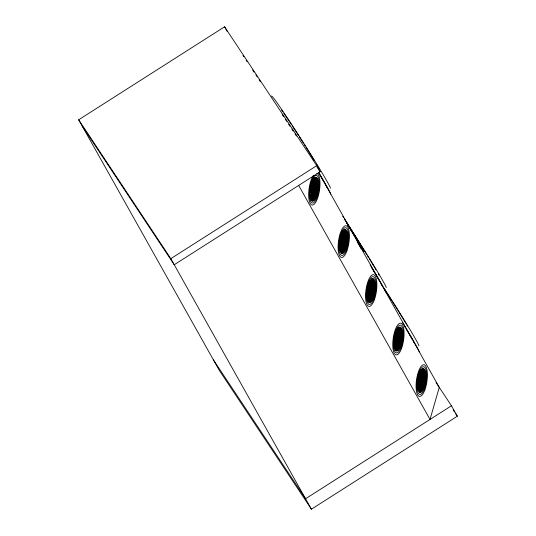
<?xml version="1.0" encoding="UTF-8"?>
<svg xmlns="http://www.w3.org/2000/svg" width="536" height="536" viewBox="0 0 536 536"><rect width="100%" height="100%" fill="white"/><g stroke="black" fill="none" stroke-linecap="round" stroke-linejoin="round"><path stroke-width="0.8" d="M436.036 382.516L451.466 405.779L457.329 416.217L311.423 509.2L219.278 370.329L78.671 119.783L224.577 26.8L316.722 165.671L320.139 171.761L174.24 264.744L82.088 125.873M311.423 509.2L170.816 258.654L316.722 165.671M451.466 405.779L305.56 498.761L213.415 359.891M242.969 55.456L243.893 56.843M246.192 60.313L247.116 61.707M252.644 70.035L254.03 72.119M255.873 74.899L257.253 76.983M259.096 79.757L260.476 81.841M282.13 114.476L283.517 116.56M285.36 119.334L286.74 121.417M288.582 124.198L289.963 126.282M291.805 129.055L293.192 131.139M295.035 133.92L296.415 136.003M316.977 166.991L317.882 168.351M318.786 169.711L320.139 171.761M453.161 409.94L454.548 412.03M455.473 413.423L457.329 416.217M78.671 119.783L170.816 258.654M318.572 172.317L439.259 387.381L430.013 419.447L298.686 185.429M224.577 26.8L227.237 31.537M357.298 242.084A32.019 1.032 57.5 0 1 359.174 245.254M359.502 245.816A32.019 1.032 57.5 0 1 361.304 249.006M316.796 173.376A16.013 5.266 -82 0 1 318.377 195.64A16.013 5.266 -82 0 1 309.265 200.833A16.013 5.266 -82 0 1 313.54 175.225M342.712 216.296A27.517 0.884 57.5 0 1 343.549 217.576M344.387 218.876A27.517 0.884 57.5 0 1 361.411 247.257M344.95 219.988A23.517 0.757 57.5 0 1 346.182 221.904M346.598 222.547A23.517 0.757 57.5 0 1 354.912 235.894M355.261 236.477A23.517 0.757 57.5 0 1 359.301 243.766M384.392 288.656A54.739 1.762 57.5 0 1 418.971 345.921M384.453 289.273A46.029 1.481 57.5 0 1 385.357 290.673M385.779 291.323A46.029 1.481 57.5 0 1 391.816 300.743M392.245 301.413A46.029 1.481 57.5 0 1 397.719 310.116M398.121 310.759A46.029 1.481 57.5 0 1 405.953 323.523M406.75 324.856A46.029 1.481 57.5 0 1 407.514 326.129M404.593 326.397A54.739 1.762 57.5 0 1 405.41 327.751M406.201 329.064A54.739 1.762 57.5 0 1 412.418 339.61M413.752 341.981A54.739 1.762 57.5 0 1 414.502 343.348M402.482 322.578A60.039 1.93 57.5 0 1 419.279 351.911M370.229 265.032A60.039 1.93 57.5 0 1 386.57 293.621M371.883 268.114A54.739 1.762 57.5 0 1 379.709 281.326M381.042 283.691A54.739 1.762 57.5 0 1 382.691 286.767M345.392 220.738A54.739 1.762 57.5 0 1 386.262 287.631M349.05 226.862A46.029 1.481 57.5 0 1 349.941 228.222M350.839 229.602A46.029 1.481 57.5 0 1 359.107 242.46M359.535 243.13A46.029 1.481 57.5 0 1 365.411 252.476M365.84 253.166A46.029 1.481 57.5 0 1 366.698 254.533M367.542 255.9A46.029 1.481 57.5 0 1 368.373 257.247M369.183 258.573A46.029 1.481 57.5 0 1 370.751 261.132M371.133 261.749A46.029 1.481 57.5 0 1 375.87 269.648M378.329 273.889A46.029 1.481 57.5 0 1 379.006 275.089M271.571 96.158A54.739 1.762 57.5 0 1 300.877 138.697A54.739 1.762 57.5 0 1 330.484 188.243M281.594 110.115A46.029 1.481 57.5 0 1 282.867 111.93M283.779 113.257A46.029 1.481 57.5 0 1 291.537 124.821M292.401 126.128A46.029 1.481 57.5 0 1 296.87 132.988M297.292 133.645A46.029 1.481 57.5 0 1 298.579 135.635M299.443 136.975A46.029 1.481 57.5 0 1 303.329 143.065M304.187 144.412A46.029 1.481 57.5 0 1 305.038 145.759M305.895 147.112A46.029 1.481 57.5 0 1 309.232 152.438M309.634 153.082A46.029 1.481 57.5 0 1 314.203 160.472M316.642 164.472A46.029 1.481 57.5 0 1 317.466 165.845M318.263 167.172A46.029 1.481 57.5 0 1 319.027 168.451M319.221 173.892A54.739 1.762 57.5 0 1 323.932 181.932M325.265 184.297A54.739 1.762 57.5 0 1 326.913 187.379M318.826 172.806A60.039 1.93 57.5 0 1 330.792 194.226M346.524 222.855A32.019 1.032 57.5 0 1 363.2 251.176M347.402 224.504A27.517 0.884 57.5 0 1 359.602 244.51M359.984 245.213A27.517 0.884 57.5 0 1 360.795 246.781M310.331 187.406A6.003 1.977 -82 0 1 310.15 188.96M311.202 184.719A6.003 1.977 -82 0 1 310.357 191.962M311.282 182.937A7.002 2.305 -82 0 1 310.505 192.665M311.805 182.166A7.002 2.305 -82 0 1 312.448 188.565A7.002 2.305 -82 0 1 310.217 194.997M312.361 181.838A8.007 2.633 -82 0 1 310.505 195.58M312.133 180.786A8.007 2.633 -82 0 1 313.681 188.967A8.007 2.633 -82 0 1 309.982 196.652M313.058 180.25A9.005 2.961 -82 0 1 313.781 190.414A9.005 2.961 -82 0 1 309.761 197.63M312.488 180.103A9.005 2.961 -82 0 1 314.907 189.389A9.005 2.961 -82 0 1 309.989 197.322M313.848 179.118A10.003 3.29 -82 0 1 315.228 189.469A10.003 3.29 -82 0 1 310.987 198.749M312.099 180.753A10.003 3.29 -82 0 1 316.428 187.017A10.003 3.29 -82 0 1 311.074 198.715M314.686 178.133A11.008 3.618 -82 0 1 316.609 188.752A11.008 3.618 -82 0 1 312.133 199.767M311.724 182.655A11.008 3.618 -82 0 1 317.299 180.913A11.008 3.618 -82 0 1 315.403 197A11.008 3.618 -82 0 1 310.163 195.935M310.049 190.769A11.008 3.618 -82 0 1 311.517 183.245M312.595 179.707A12.006 3.953 -82 0 1 318.016 187.5A12.006 3.953 -82 0 1 310.981 200.136M339.75 239.82A6.003 1.977 -82 0 1 339.563 241.374M340.615 237.133A6.003 1.977 -82 0 1 339.275 245.501M340.702 235.351A7.002 2.305 -82 0 1 339.335 246.366M341.224 234.58A7.002 2.305 -82 0 1 341.861 240.986A7.002 2.305 -82 0 1 339.63 247.411M341.251 233.408A8.007 2.633 -82 0 1 342.276 240.208A8.007 2.633 -82 0 1 339.918 247.994M341.546 233.2A8.007 2.633 -82 0 1 343.094 241.381A8.007 2.633 -82 0 1 339.395 249.066M341.767 232.222A9.005 2.961 -82 0 1 343.388 241.669A9.005 2.961 -82 0 1 339.181 250.044M341.901 232.517A9.005 2.961 -82 0 1 344.32 241.803A9.005 2.961 -82 0 1 339.402 249.736M343.261 231.532A10.003 3.29 -82 0 1 344.641 241.883A10.003 3.29 -82 0 1 340.4 251.163M342.437 232.014A10.003 3.29 -82 0 1 345.579 242.011A10.003 3.29 -82 0 1 339.77 250.305M344.099 230.554A11.008 3.618 -82 0 1 346.022 241.167A11.008 3.618 -82 0 1 341.546 252.181M339.523 242.473A11.008 3.618 -82 0 1 345.472 230.929A11.008 3.618 -82 0 1 345.626 247.398A11.008 3.618 -82 0 1 339.576 248.356M339.482 247.585A11.008 3.618 -82 0 1 339.415 243.88M342.37 231.525A12.006 3.953 -82 0 1 347.495 238.889A12.006 3.953 -82 0 1 341.305 253.34M339.087 247.531A12.006 3.953 -82 0 1 339.074 243.907M340.152 237.033A12.006 3.953 -82 0 1 340.775 234.962M341.003 234.333A12.006 3.953 -82 0 1 342.008 232.121M367.207 288.757A6.003 1.977 -82 0 1 367.026 290.311M368.078 286.07A6.003 1.977 -82 0 1 367.234 293.313M394.422 337.258A6.003 1.977 -82 0 1 394.241 338.806M395.293 334.571A6.003 1.977 -82 0 1 393.953 342.94M368.158 284.288A7.002 2.305 -82 0 1 366.792 295.303M368.681 283.517A7.002 2.305 -82 0 1 369.324 289.916A7.002 2.305 -82 0 1 367.093 296.348M369.237 283.189A8.007 2.633 -82 0 1 367.381 296.931M369.002 282.137A8.007 2.633 -82 0 1 370.557 290.311A8.007 2.633 -82 0 1 366.858 298.003M369.224 281.159A9.005 2.961 -82 0 1 370.852 290.606A9.005 2.961 -82 0 1 366.637 298.981M369.364 281.454A9.005 2.961 -82 0 1 371.783 290.74A9.005 2.961 -82 0 1 366.865 298.673M370.724 280.469A10.003 3.29 -82 0 1 372.105 290.814A10.003 3.29 -82 0 1 367.857 300.1M368.976 282.103A10.003 3.29 -82 0 1 373.304 288.361A10.003 3.29 -82 0 1 367.951 300.066M371.555 279.484A11.008 3.618 -82 0 1 373.485 290.103A11.008 3.618 -82 0 1 369.009 301.118M368.004 285.849A11.008 3.618 -82 0 1 374.028 281.762A11.008 3.618 -82 0 1 372.091 298.726A11.008 3.618 -82 0 1 366.879 295.705M366.852 293.514A11.008 3.618 -82 0 1 367.83 286.505M371.669 278.673A12.006 3.953 -82 0 1 374.503 291.953A12.006 3.953 -82 0 1 367.857 301.487M395.38 332.782A7.002 2.305 -82 0 1 394.014 343.804M395.896 332.019A7.002 2.305 -82 0 1 396.54 338.417A7.002 2.305 -82 0 1 394.308 344.842M395.93 330.839A8.007 2.633 -82 0 1 396.955 337.647A8.007 2.633 -82 0 1 394.597 345.432M396.225 330.638A8.007 2.633 -82 0 1 397.772 338.812A8.007 2.633 -82 0 1 394.074 346.504M397.156 330.102A9.005 2.961 -82 0 1 397.873 340.266A9.005 2.961 -82 0 1 393.86 347.482M396.58 329.955A9.005 2.961 -82 0 1 398.998 339.234A9.005 2.961 -82 0 1 394.081 347.167M397.94 328.963A10.003 3.29 -82 0 1 399.32 339.315A10.003 3.29 -82 0 1 395.079 348.594M398.027 328.937A10.003 3.29 -82 0 1 400.044 340.735A10.003 3.29 -82 0 1 394.449 347.743M398.777 327.985A11.008 3.618 -82 0 1 400.499 340.025A11.008 3.618 -82 0 1 395.267 349.68M394.201 339.911A11.008 3.618 -82 0 1 400.151 328.367A11.008 3.618 -82 0 1 400.305 344.829A11.008 3.618 -82 0 1 394.255 345.787M394.161 345.023A11.008 3.618 -82 0 1 394.067 342.008M399.93 327.154A12.006 3.953 -82 0 1 401.43 341.981A12.006 3.953 -82 0 1 395.072 349.988M393.766 344.97A12.006 3.953 -82 0 1 393.752 341.345M395.682 331.771A12.006 3.953 -82 0 1 396.687 329.56M397.786 327.992A12.006 3.953 -82 0 1 398.891 327.168M417.557 380.346A6.003 1.977 -82 0 1 417.243 381.86M418.361 375.039A6.003 1.977 -82 0 1 417.263 384.48M418.958 375.602A7.002 2.305 -82 0 1 417.323 385.344M419.212 373.558A7.002 2.305 -82 0 1 419.722 380.862A7.002 2.305 -82 0 1 416.975 386.858M419.768 373.23A8.007 2.633 -82 0 1 419.99 381.257A8.007 2.633 -82 0 1 417.169 387.702M419.534 372.178A8.007 2.633 -82 0 1 421.088 380.352A8.007 2.633 -82 0 1 417.39 388.044M419.755 371.2A9.005 2.961 -82 0 1 421.524 379.481A9.005 2.961 -82 0 1 417.966 388.855M419.889 371.495A9.005 2.961 -82 0 1 422.455 379.609A9.005 2.961 -82 0 1 418.1 389.149M421.249 370.503A10.003 3.29 -82 0 1 422.636 380.855A10.003 3.29 -82 0 1 418.388 390.134M420.425 370.992A10.003 3.29 -82 0 1 423.567 380.989A10.003 3.29 -82 0 1 417.758 389.283M422.087 369.525A11.008 3.618 -82 0 1 424.016 380.138A11.008 3.618 -82 0 1 419.541 391.159M418.361 376.547A11.008 3.618 -82 0 1 424.813 372.795A11.008 3.618 -82 0 1 421.316 390.677A11.008 3.618 -82 0 1 417.678 380.017M417.785 379.307A11.008 3.618 -82 0 1 418.194 377.217M422.201 368.708A12.006 3.953 -82 0 1 425.262 380.439A12.006 3.953 -82 0 1 419.293 392.312M418.335 375.3A12.006 3.953 -82 0 1 418.991 373.311M420.003 371.1A12.006 3.953 -82 0 1 420.727 369.974M424.927 389.732A16.013 5.266 -82 0 0 424.197 364.768A16.013 5.266 -82 0 0 416.083 387.213A16.013 5.266 -82 0 0 424.927 389.732M424.432 388.861A14.01 4.61 -82 0 0 423.996 366.778A14.01 4.61 -82 0 0 416.78 386.074A14.01 4.61 -82 0 0 424.432 388.861M424.01 387.769A12.006 3.953 -82 0 0 423.708 368.761A12.006 3.953 -82 0 0 417.484 385.183A12.006 3.953 -82 0 0 424.01 387.769M374.403 299.691A16.013 5.266 -82 0 0 373.666 274.727A16.013 5.266 -82 0 0 365.552 297.172A16.013 5.266 -82 0 0 374.403 299.691M346.939 250.754A16.013 5.266 -82 0 0 346.209 225.79A16.013 5.266 -82 0 0 338.089 248.235A16.013 5.266 -82 0 0 346.939 250.754M401.618 348.192A16.013 5.266 -82 0 0 400.888 323.228A16.013 5.266 -82 0 0 392.767 345.673A16.013 5.266 -82 0 0 401.618 348.192M316.609 196.377A12.006 3.953 -82 0 0 316.307 177.369A12.006 3.953 -82 0 0 310.083 193.791A12.006 3.953 -82 0 0 316.609 196.377M317.024 197.469A14.01 4.61 -82 0 0 316.595 175.386A14.01 4.61 -82 0 0 309.379 194.682A14.01 4.61 -82 0 0 317.024 197.469M373.485 297.728A12.006 3.953 -82 0 0 373.183 278.72A12.006 3.953 -82 0 0 366.959 295.142A12.006 3.953 -82 0 0 373.485 297.728M373.9 298.82A14.01 4.61 -82 0 0 373.471 276.737A14.01 4.61 -82 0 0 366.249 296.033A14.01 4.61 -82 0 0 373.9 298.82M346.437 249.883A14.01 4.61 -82 0 0 346.008 227.8A14.01 4.61 -82 0 0 338.792 247.096A14.01 4.61 -82 0 0 346.437 249.883M346.022 248.791A12.006 3.953 -82 0 0 345.72 229.783A12.006 3.953 -82 0 0 339.496 246.205A12.006 3.953 -82 0 0 346.022 248.791M401.116 347.321A14.01 4.61 -82 0 0 400.687 325.238A14.01 4.61 -82 0 0 393.471 344.534A14.01 4.61 -82 0 0 401.116 347.321M400.7 346.223A12.006 3.953 -82 0 0 400.399 327.221A12.006 3.953 -82 0 0 394.174 343.643A12.006 3.953 -82 0 0 400.7 346.223"/></g></svg>
